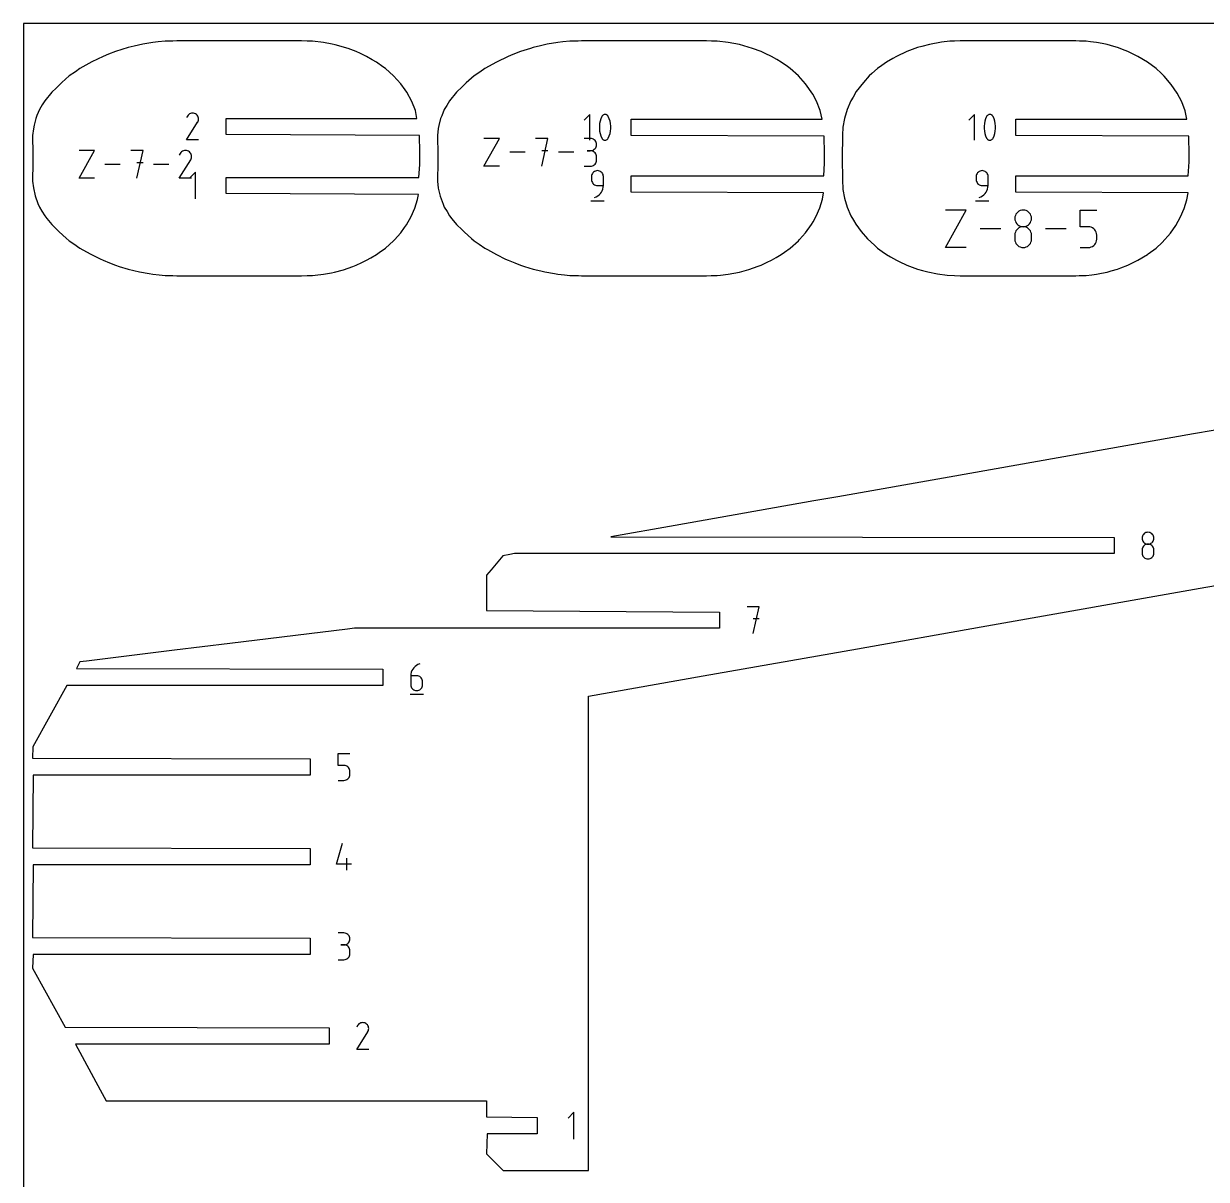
# Model space of a CAD drawing. Extents: x 0 to 450, y 0 to 500.
# Drawn here: x 0 to 212.2, y 292.6 to 500 of the extents above; entities that cross this region are included whole.
import ezdxf

# ---------------------------------------------------------------- set-up
doc = ezdxf.new("R2010")
doc.units = 0

msp = doc.modelspace()

# ---------------------------------------------------------------- linework, layer by layer
at = {"layer": 'annotation', "color": 1}
for p, q in [((30.127627, 483.923124), (29.952103, 483.876034)), ((30.309129, 483.939977), (30.127627, 483.923124)), ((30.492557, 483.925538), (30.309129, 483.939977)), ((30.673856, 483.878756), (30.492557, 483.925538)), ((29.24787, 479.140055), (31.217718, 482.311258)), ((29.390852, 483.406354), (29.25088, 483.137847)), ((29.501932, 483.563866), (29.390852, 483.406354)), ((29.635202, 483.695352), (29.501932, 483.563866)), ((29.78661, 483.799759), (29.635202, 483.695352)), ((29.952103, 483.876034), (29.78661, 483.799759)), ((30.848974, 483.798577), (30.673856, 483.878756)), ((31.005598, 483.687359), (30.848974, 483.798577)), ((30.848974, 483.798577), (30.848974, 483.798577)), ((31.136552, 483.553898), (31.005598, 483.687359)), ((31.240673, 483.402284), (31.136552, 483.553898)), ((31.217718, 482.311258), (31.220073, 482.314172)), ((31.217718, 482.311258), (31.217718, 482.311258)), ((31.220073, 482.314172), (31.222331, 482.31711)), ((31.222331, 482.31711), (31.224508, 482.320099)), ((31.224508, 482.320099), (31.226617, 482.323161)), ((31.226617, 482.323161), (31.228675, 482.326323)), ((31.228675, 482.326323), (31.230695, 482.329608)), ((31.230695, 482.329608), (31.232693, 482.333043)), ((31.232693, 482.333043), (31.234684, 482.33665)), ((31.234684, 482.33665), (31.236682, 482.340456)), ((31.236682, 482.340456), (31.318017, 482.515088)), ((31.236682, 482.340456), (31.236682, 482.340456)), ((31.316796, 483.236608), (31.240673, 483.402284)), ((31.363756, 483.06096), (31.316796, 483.236608)), ((31.318017, 482.515088), (31.365531, 482.69611)), ((31.380389, 482.879431), (31.363756, 483.06096)), ((31.365531, 482.69611), (31.380389, 482.879431)), ((101.589566, 483.702968), (100.562988, 482.6761)), ((101.589566, 479.085248), (101.589566, 483.702968)), ((103.365667, 482.055734), (103.321415, 481.613503)), ((103.454173, 482.492724), (103.365667, 482.055734)), ((103.586932, 482.921057), (103.454173, 482.492724)), ((103.763943, 483.337319), (103.586932, 482.921057)), ((103.823552, 483.436446), (103.763943, 483.337319)), ((103.763943, 483.337319), (103.763943, 483.337319)), ((103.897841, 483.520919), (103.823552, 483.436446)), ((103.984349, 483.589922), (103.897841, 483.520919)), ((104.080618, 483.642637), (103.984349, 483.589922)), ((104.184187, 483.678246), (104.080618, 483.642637)), ((104.292596, 483.695932), (104.184187, 483.678246)), ((104.403387, 483.694877), (104.292596, 483.695932)), ((104.514099, 483.674264), (104.403387, 483.694877)), ((104.622273, 483.633274), (104.514099, 483.674264)), ((104.663683, 483.611513), (104.622273, 483.633274)), ((104.622273, 483.633274), (104.622273, 483.633274)), ((104.703421, 483.586518), (104.663683, 483.611513)), ((104.741292, 483.558486), (104.703421, 483.586518)), ((104.777104, 483.527616), (104.741292, 483.558486)), ((104.810664, 483.494105), (104.777104, 483.527616)), ((104.841778, 483.458151), (104.810664, 483.494105)), ((104.870254, 483.419951), (104.841778, 483.458151)), ((104.895898, 483.379705), (104.870254, 483.419951)), ((104.918518, 483.337608), (104.895898, 483.379705)), ((105.096387, 482.920489), (104.918518, 483.337608)), ((104.918518, 483.337608), (104.918518, 483.337608)), ((105.229789, 482.491512), (105.096387, 482.920489)), ((105.318724, 482.054093), (105.229789, 482.491512)), ((105.363192, 481.611648), (105.318724, 482.054093)), ((170.633001, 483.702968), (169.606423, 482.6761)), ((170.633001, 479.085248), (170.633001, 483.702968)), ((172.409102, 482.055734), (172.36485, 481.613503)), ((172.497608, 482.492724), (172.409102, 482.055734)), ((172.630367, 482.921057), (172.497608, 482.492724)), ((172.807378, 483.337319), (172.630367, 482.921057)), ((172.866987, 483.436446), (172.807378, 483.337319)), ((172.807378, 483.337319), (172.807378, 483.337319)), ((172.941276, 483.520919), (172.866987, 483.436446)), ((173.027784, 483.589922), (172.941276, 483.520919)), ((173.124053, 483.642637), (173.027784, 483.589922)), ((173.227622, 483.678246), (173.124053, 483.642637)), ((173.336031, 483.695932), (173.227622, 483.678246)), ((173.446822, 483.694877), (173.336031, 483.695932)), ((173.557534, 483.674264), (173.446822, 483.694877)), ((173.665708, 483.633274), (173.557534, 483.674264)), ((173.707118, 483.611513), (173.665708, 483.633274)), ((173.665708, 483.633274), (173.665708, 483.633274)), ((173.746856, 483.586518), (173.707118, 483.611513)), ((173.784727, 483.558486), (173.746856, 483.586518)), ((173.820539, 483.527616), (173.784727, 483.558486)), ((173.854099, 483.494105), (173.820539, 483.527616)), ((173.885213, 483.458151), (173.854099, 483.494105)), ((173.913689, 483.419951), (173.885213, 483.458151)), ((173.939333, 483.379705), (173.913689, 483.419951)), ((173.961953, 483.337608), (173.939333, 483.379705)), ((174.139822, 482.920489), (173.961953, 483.337608)), ((173.961953, 483.337608), (173.961953, 483.337608)), ((174.273224, 482.491512), (174.139822, 482.920489)), ((174.362159, 482.054093), (174.273224, 482.491512)), ((174.406626, 481.611648), (174.362159, 482.054093)), ((103.321415, 481.613503), (103.321415, 481.169447)), ((103.321415, 481.169447), (103.365667, 480.72698)), ((103.365667, 480.72698), (103.454173, 480.289518)), ((103.454173, 480.289518), (103.586932, 479.860477)), ((103.586932, 479.860477), (103.763943, 479.443271)), ((104.918518, 479.443561), (105.096387, 479.859908)), ((105.096387, 479.859908), (105.229789, 480.288306)), ((105.229789, 480.288306), (105.318724, 480.725339)), ((105.318724, 480.725339), (105.363192, 481.167591)), ((105.363192, 481.167591), (105.363192, 481.611648)), ((172.36485, 481.613503), (172.36485, 481.169446)), ((172.36485, 481.169446), (172.409102, 480.72698)), ((172.409102, 480.72698), (172.497608, 480.289518)), ((172.497608, 480.289518), (172.630367, 479.860477)), ((172.630367, 479.860477), (172.807378, 479.443271)), ((173.961953, 479.443561), (174.139822, 479.859908)), ((174.139822, 479.859908), (174.273224, 480.288306)), ((174.273224, 480.288306), (174.362159, 480.725339)), ((174.362159, 480.725339), (174.406626, 481.167591)), ((174.406626, 481.167591), (174.406626, 481.611648)), ((31.379665, 479.140055), (29.24787, 479.140055)), ((82.60354, 474.415026), (85.381645, 479.418376)), ((85.381645, 479.418376), (82.60354, 479.418376)), ((94.094678, 479.418376), (91.869746, 479.418376)), ((92.982369, 474.415026), (94.094678, 479.418376)), ((101.694146, 479.412571), (100.583093, 479.412571)), ((101.893972, 479.394635), (101.694146, 479.412571)), ((102.082001, 479.342946), (101.893972, 479.394635)), ((102.255106, 479.260684), (102.082001, 479.342946)), ((102.41016, 479.151027), (102.255106, 479.260684)), ((102.544035, 479.017154), (102.41016, 479.151027)), ((102.41016, 477.452283), (102.544035, 477.586419)), ((102.653603, 478.862245), (102.544035, 479.017154)), ((102.544035, 477.586419), (102.653603, 477.74172)), ((102.735739, 478.689478), (102.653603, 478.862245)), ((102.653603, 477.74172), (102.735739, 477.915034)), ((102.787313, 478.502032), (102.735739, 478.689478)), ((102.735739, 477.915034), (102.787313, 478.103207)), ((102.8052, 478.303086), (102.787313, 478.502032)), ((102.787313, 478.103207), (102.8052, 478.303086)), ((102.8052, 478.303086), (102.8052, 478.303086)), ((103.763943, 479.443271), (103.763943, 479.443271)), ((103.763943, 479.443271), (103.786481, 479.401259)), ((103.786481, 479.401259), (103.811936, 479.361213)), ((103.811936, 479.361213), (103.840201, 479.323255)), ((103.840201, 479.323255), (103.871168, 479.287506)), ((103.871168, 479.287506), (103.904731, 479.254088)), ((103.904731, 479.254088), (103.940783, 479.223123)), ((103.940783, 479.223123), (103.979216, 479.194731)), ((103.979216, 479.194731), (104.019922, 479.169036)), ((104.019922, 479.169036), (104.062795, 479.146157)), ((104.062795, 479.146157), (104.062795, 479.146157)), ((104.062795, 479.146157), (104.170116, 479.106038)), ((104.170116, 479.106038), (104.280184, 479.086106)), ((104.280184, 479.086106), (104.390508, 479.085548)), ((104.390508, 479.085548), (104.498602, 479.103553)), ((104.498602, 479.103553), (104.601977, 479.139307)), ((104.601977, 479.139307), (104.698144, 479.191998)), ((104.698144, 479.191998), (104.784615, 479.260812)), ((104.784615, 479.260812), (104.858903, 479.344937)), ((104.858903, 479.344937), (104.918518, 479.443561)), ((104.918518, 479.443561), (104.918518, 479.443561)), ((172.807378, 479.443271), (172.807378, 479.443271)), ((172.807378, 479.443271), (172.829916, 479.401259)), ((172.829916, 479.401259), (172.85537, 479.361213)), ((172.85537, 479.361213), (172.883635, 479.323255)), ((172.883635, 479.323255), (172.914603, 479.287506)), ((172.914603, 479.287506), (172.948166, 479.254088)), ((172.948166, 479.254088), (172.984218, 479.223123)), ((172.984218, 479.223123), (173.02265, 479.194731)), ((173.02265, 479.194731), (173.063357, 479.169036)), ((173.063357, 479.169036), (173.10623, 479.146157)), ((173.10623, 479.146157), (173.10623, 479.146157)), ((173.10623, 479.146157), (173.213551, 479.106038)), ((173.213551, 479.106038), (173.323618, 479.086106)), ((173.323618, 479.086106), (173.433943, 479.085548)), ((173.433943, 479.085548), (173.542037, 479.103553)), ((173.542037, 479.103553), (173.645412, 479.139307)), ((173.645412, 479.139307), (173.741579, 479.191998)), ((173.741579, 479.191998), (173.82805, 479.260812)), ((173.82805, 479.260812), (173.902338, 479.344937)), ((173.902338, 479.344937), (173.961953, 479.443561)), ((173.961953, 479.443561), (173.961953, 479.443561)), ((9.941139, 472.243257), (12.719381, 477.246853)), ((12.719381, 477.246853), (9.941139, 477.246853)), ((21.432841, 477.246853), (19.207801, 477.246853)), ((20.320478, 472.243257), (21.432841, 477.246853)), ((27.921953, 472.243216), (29.975354, 475.548928)), ((28.071, 476.690473), (27.925091, 476.410578)), ((28.186791, 476.854667), (28.071, 476.690473)), ((28.325714, 476.99173), (28.186791, 476.854667)), ((28.483545, 477.100566), (28.325714, 476.99173)), ((28.656057, 477.180076), (28.483545, 477.100566)), ((28.839026, 477.229163), (28.656057, 477.180076)), ((29.028227, 477.246731), (28.839026, 477.229163)), ((29.219434, 477.23168), (29.028227, 477.246731)), ((29.408423, 477.182913), (29.219434, 477.23168)), ((29.590969, 477.099334), (29.408423, 477.182913)), ((29.754236, 476.983398), (29.590969, 477.099334)), ((29.590969, 477.099334), (29.590969, 477.099334)), ((29.890745, 476.844276), (29.754236, 476.983398)), ((29.999283, 476.686232), (29.890745, 476.844276)), ((29.975354, 475.548928), (29.977809, 475.551966)), ((29.975354, 475.548928), (29.975354, 475.548928)), ((29.977809, 475.551966), (29.980163, 475.555029)), ((29.980163, 475.555029), (29.982431, 475.558144)), ((29.982431, 475.558144), (29.98463, 475.561337)), ((29.98463, 475.561337), (29.986775, 475.564632)), ((29.986775, 475.564632), (29.988881, 475.568057)), ((29.988881, 475.568057), (29.990964, 475.571637)), ((29.990964, 475.571637), (29.993039, 475.575398)), ((29.993039, 475.575398), (29.995122, 475.579365)), ((29.995122, 475.579365), (30.079907, 475.761405)), ((29.995122, 475.579365), (29.995122, 475.579365)), ((30.078634, 476.513528), (29.999283, 476.686232)), ((30.127586, 476.33043), (30.078634, 476.513528)), ((30.079907, 475.761405), (30.129436, 475.950104)), ((30.144925, 476.141201), (30.127586, 476.33043)), ((30.129436, 475.950104), (30.144925, 476.141201)), ((89.994118, 476.916701), (87.258372, 476.916701)), ((94.094678, 477.190307), (92.982369, 477.190307)), ((98.707307, 476.916701), (95.971561, 476.916701)), ((101.694146, 477.190464), (101.137835, 477.190464)), ((101.137835, 477.190464), (101.694146, 477.190464)), ((101.694146, 477.190464), (101.893972, 477.208404)), ((101.893972, 477.172528), (101.694146, 477.190464)), ((101.694146, 477.190464), (101.694146, 477.190464)), ((101.893972, 477.208404), (102.082001, 477.260123)), ((102.082001, 477.120839), (101.893972, 477.172528)), ((102.082001, 477.260123), (102.255106, 477.342467)), ((102.255106, 477.038577), (102.082001, 477.120839)), ((102.255106, 477.342467), (102.41016, 477.452283)), ((102.41016, 476.92892), (102.255106, 477.038577)), ((102.544035, 476.795047), (102.41016, 476.92892)), ((102.653603, 476.640137), (102.544035, 476.795047)), ((102.735739, 476.46737), (102.653603, 476.640137)), ((102.787313, 476.279924), (102.735739, 476.46737)), ((102.8052, 476.080979), (102.787313, 476.279924)), ((102.787313, 475.32564), (102.8052, 475.524668)), ((102.8052, 475.524668), (102.8052, 476.080979)), ((102.8052, 476.080979), (102.8052, 476.080979)), ((17.33208, 474.745055), (14.5962, 474.745055)), ((21.432841, 475.018674), (20.320478, 475.018674)), ((26.045698, 474.745055), (23.309817, 474.745055)), ((30.847978, 473.35857), (29.780877, 472.291168)), ((30.847978, 468.55857), (30.847978, 473.35857)), ((85.381645, 474.415026), (82.60354, 474.415026)), ((100.583093, 474.415183), (101.694146, 474.415183)), ((101.694146, 474.415183), (101.893972, 474.433109)), ((101.694146, 474.415183), (101.694146, 474.415183)), ((101.893972, 474.433109), (102.082001, 474.484771)), ((102.082001, 474.484771), (102.255106, 474.567)), ((102.291247, 473.372493), (102.16269, 473.243809)), ((102.255106, 474.567), (102.41016, 474.676624)), ((102.440049, 473.477846), (102.291247, 473.372493)), ((102.41016, 474.676624), (102.544035, 474.810471)), ((102.606056, 473.556843), (102.440049, 473.477846)), ((102.544035, 474.810471), (102.653603, 474.96537)), ((102.786233, 473.60646), (102.606056, 473.556843)), ((102.653603, 474.96537), (102.735739, 475.13815)), ((102.735739, 475.13815), (102.787313, 475.32564)), ((102.977541, 473.623671), (102.786233, 473.60646)), ((103.169245, 473.60646), (102.977541, 473.623671)), ((102.977541, 473.623671), (102.977541, 473.623671)), ((103.349632, 473.556843), (103.169245, 473.60646)), ((103.515701, 473.477846), (103.349632, 473.556843)), ((103.664453, 473.372493), (103.515701, 473.477846)), ((103.792887, 473.243809), (103.664453, 473.372493)), ((171.326343, 473.372493), (171.197785, 473.243809)), ((171.475145, 473.477846), (171.326343, 473.372493)), ((171.641152, 473.556843), (171.475145, 473.477846)), ((171.821329, 473.60646), (171.641152, 473.556843)), ((172.012636, 473.623671), (171.821329, 473.60646)), ((172.204341, 473.60646), (172.012636, 473.623671)), ((172.012636, 473.623671), (172.012636, 473.623671)), ((172.384728, 473.556843), (172.204341, 473.60646)), ((172.550797, 473.477846), (172.384728, 473.556843)), ((172.699549, 473.372493), (172.550797, 473.477846)), ((172.827983, 473.243809), (172.699549, 473.372493)), ((12.719381, 472.243257), (9.941139, 472.243257)), ((30.144169, 472.243216), (27.921953, 472.243216)), ((101.928852, 472.748025), (101.911643, 472.556269)), ((101.911643, 472.556269), (101.911643, 472.022568)), ((101.911643, 472.022568), (101.911643, 472.022568)), ((101.911643, 472.022568), (101.928852, 471.830822)), ((101.978455, 472.92855), (101.928852, 472.748025)), ((101.928852, 471.830822), (101.978455, 471.650325)), ((102.057413, 473.09482), (101.978455, 472.92855)), ((101.978455, 471.650325), (102.057413, 471.484095)), ((102.16269, 473.243809), (102.057413, 473.09482)), ((102.057413, 471.484095), (102.16269, 471.335153)), ((102.16269, 471.335153), (102.291247, 471.206519)), ((102.291247, 471.206519), (102.440049, 471.101214)), ((103.898003, 473.09482), (103.792887, 473.243809)), ((103.9768, 472.92855), (103.898003, 473.09482)), ((104.026278, 472.748025), (103.9768, 472.92855)), ((104.043438, 472.556269), (104.026278, 472.748025)), ((104.043438, 470.955466), (104.043438, 472.556269)), ((104.043438, 472.556269), (104.043438, 472.556269)), ((170.963948, 472.748025), (170.946739, 472.556269)), ((170.946739, 472.556269), (170.946739, 472.022568)), ((170.946739, 472.022568), (170.946739, 472.022568)), ((170.946739, 472.022568), (170.963948, 471.830822)), ((171.01355, 472.92855), (170.963948, 472.748025)), ((170.963948, 471.830822), (171.01355, 471.650324)), ((171.092509, 473.09482), (171.01355, 472.92855)), ((171.01355, 471.650324), (171.092509, 471.484095)), ((171.197785, 473.243809), (171.092509, 473.09482)), ((171.092509, 471.484095), (171.197785, 471.335153)), ((171.197785, 471.335153), (171.326343, 471.206519)), ((171.326343, 471.206519), (171.475145, 471.101214)), ((172.933099, 473.09482), (172.827983, 473.243809)), ((173.011896, 472.92855), (172.933099, 473.09482)), ((173.061374, 472.748025), (173.011896, 472.92855)), ((173.078534, 472.556269), (173.061374, 472.748025)), ((173.078534, 470.955466), (173.078534, 472.556269)), ((173.078534, 472.556269), (173.078534, 472.556269)), ((102.440049, 471.101214), (102.606056, 471.022256)), ((102.606056, 471.022256), (102.786233, 470.972667)), ((102.748956, 468.937261), (103.028738, 469.090797)), ((102.786233, 470.972667), (102.977541, 470.955466)), ((102.977541, 470.955466), (104.043438, 470.955466)), ((103.028738, 469.090797), (103.280597, 469.280368)), ((103.280597, 469.280368), (103.50164, 469.502063)), ((103.50164, 469.502063), (103.688977, 469.751969)), ((103.688977, 469.751969), (103.839717, 470.026174)), ((103.839717, 470.026174), (103.950968, 470.320767)), ((103.950968, 470.320767), (104.019839, 470.631835)), ((104.019839, 470.631835), (104.043438, 470.955466)), ((171.475145, 471.101214), (171.641152, 471.022256)), ((171.641152, 471.022256), (171.821329, 470.972667)), ((171.784051, 468.93726), (172.063834, 469.090797)), ((171.821329, 470.972667), (172.012636, 470.955466)), ((172.012636, 470.955466), (173.078534, 470.955466)), ((172.063834, 469.090797), (172.315693, 469.280368)), ((172.315693, 469.280368), (172.536736, 469.502063)), ((172.536736, 469.502063), (172.724073, 469.751969)), ((172.724073, 469.751969), (172.874813, 470.026174)), ((172.874813, 470.026174), (172.986064, 470.320767)), ((172.986064, 470.320767), (173.054934, 470.631835)), ((173.054934, 470.631835), (173.078534, 470.955466)), ((101.778444, 468.223671), (104.178444, 468.223671)), ((102.44414, 468.823671), (102.748956, 468.937261)), ((102.44414, 468.823671), (102.44414, 468.823671)), ((170.813539, 468.223671), (173.213539, 468.223671)), ((171.479236, 468.823671), (171.784051, 468.93726)), ((171.479236, 468.823671), (171.479236, 468.823671)), ((165.43036, 459.826349), (169.162954, 466.548729)), ((169.162954, 466.548729), (165.43036, 466.548729)), ((177.904509, 465.31713), (177.880422, 465.049832)), ((177.880422, 465.049832), (177.880422, 465.049832)), ((177.880422, 465.049832), (177.904523, 464.781278)), ((177.973943, 465.568978), (177.904509, 465.31713)), ((178.084478, 465.801103), (177.973943, 465.568978)), ((178.231873, 466.009236), (178.084478, 465.801103)), ((178.411882, 466.189104), (178.231873, 466.009236)), ((178.620264, 466.336437), (178.411882, 466.189104)), ((178.852775, 466.446963), (178.620264, 466.336437)), ((179.10517, 466.51641), (178.852775, 466.446963)), ((179.373207, 466.540509), (179.10517, 466.51641)), ((179.641244, 466.51641), (179.373207, 466.540509)), ((179.373207, 466.540509), (179.373207, 466.540509)), ((179.893639, 466.446963), (179.641244, 466.51641)), ((180.126149, 466.336437), (179.893639, 466.446963)), ((180.334531, 466.189104), (180.126149, 466.336437)), ((180.514541, 466.009236), (180.334531, 466.189104)), ((180.661935, 465.801103), (180.514541, 466.009236)), ((180.772471, 465.568978), (180.661935, 465.801103)), ((180.841904, 465.31713), (180.772471, 465.568978)), ((180.84189, 464.781278), (180.865992, 465.049832)), ((180.865992, 465.049832), (180.841904, 465.31713)), ((180.865992, 465.049832), (180.865992, 465.049832)), ((189.583459, 463.55515), (189.583459, 466.548729)), ((189.583459, 466.548729), (192.569029, 466.548729)), ((175.360162, 463.187539), (171.684479, 463.187539)), ((177.904523, 464.781278), (177.973991, 464.528453)), ((178.084478, 462.814409), (177.973943, 462.581623)), ((177.973991, 464.528453), (178.084572, 464.295593)), ((178.231873, 463.023016), (178.084478, 462.814409)), ((178.084572, 464.295593), (178.232011, 464.086934)), ((178.411882, 463.203201), (178.231873, 463.023016)), ((178.232011, 464.086934), (178.412056, 463.906714)), ((178.620264, 463.350727), (178.411882, 463.203201)), ((178.412056, 463.906714), (178.620452, 463.759167)), ((178.852775, 463.461351), (178.620264, 463.350727)), ((178.620452, 463.759167), (178.852945, 463.648531)), ((179.10517, 463.530835), (178.852775, 463.461351)), ((178.852945, 463.648531), (179.105281, 463.579043)), ((179.373207, 463.554939), (179.10517, 463.530835)), ((179.105281, 463.579043), (179.373207, 463.554939)), ((179.373207, 463.554939), (179.641133, 463.579043)), ((179.641244, 463.530849), (179.373207, 463.554939)), ((179.373207, 463.554939), (179.373207, 463.554939)), ((179.373207, 463.554939), (179.373207, 463.554939)), ((179.641133, 463.579043), (179.893469, 463.648531)), ((179.893639, 463.4614), (179.641244, 463.530849)), ((179.893469, 463.648531), (180.125962, 463.759167)), ((180.126149, 463.35082), (179.893639, 463.4614)), ((180.125962, 463.759167), (180.334357, 463.906714)), ((180.334531, 463.20334), (180.126149, 463.35082)), ((180.334357, 463.906714), (180.514402, 464.086934)), ((180.514541, 463.023189), (180.334531, 463.20334)), ((180.514402, 464.086934), (180.661842, 464.295593)), ((180.661935, 462.814597), (180.514541, 463.023189)), ((180.661842, 464.295593), (180.772422, 464.528453)), ((180.772471, 462.581793), (180.661935, 462.814597)), ((180.772422, 464.528453), (180.84189, 464.781278)), ((187.063199, 463.187539), (183.387516, 463.187539)), ((191.076244, 463.55515), (189.583459, 463.55515)), ((191.344281, 463.53119), (191.076244, 463.55515)), ((191.596676, 463.462089), (191.344281, 463.53119)), ((191.829186, 463.352015), (191.596676, 463.462089)), ((192.037568, 463.205133), (191.829186, 463.352015)), ((192.217578, 463.025612), (192.037568, 463.205133)), ((192.364973, 462.817618), (192.217578, 463.025612)), ((192.475508, 462.585319), (192.364973, 462.817618)), ((177.904509, 462.328896), (177.880422, 462.060468)), ((177.880422, 462.060468), (177.880422, 461.316816)), ((177.880422, 461.316816), (177.880422, 461.316816)), ((177.880422, 461.316816), (177.904523, 461.048407)), ((177.973943, 462.581623), (177.904509, 462.328896)), ((177.904523, 461.048407), (177.973991, 460.795969)), ((177.973991, 460.795969), (178.084572, 460.56367)), ((180.661842, 460.56367), (180.772422, 460.795969)), ((180.772422, 460.795969), (180.84189, 461.048407)), ((180.841904, 462.329007), (180.772471, 462.581793)), ((180.84189, 461.048407), (180.865992, 461.316816)), ((180.865992, 462.060468), (180.841904, 462.329007)), ((180.865992, 461.316816), (180.865992, 462.060468)), ((180.865992, 462.060468), (180.865992, 462.060468)), ((192.364879, 460.566691), (192.47546, 460.799496)), ((192.47546, 460.799496), (192.544927, 461.052282)), ((192.544941, 462.332881), (192.475508, 462.585319)), ((192.544927, 461.052282), (192.569029, 461.32082)), ((192.569029, 462.064473), (192.544941, 462.332881)), ((192.569029, 461.32082), (192.569029, 462.064473)), ((192.569029, 462.064473), (192.569029, 462.064473)), ((169.162954, 459.826349), (165.43036, 459.826349)), ((178.084572, 460.56367), (178.232011, 460.355676)), ((178.232011, 460.355676), (178.412056, 460.176155)), ((178.412056, 460.176155), (178.620452, 460.029274)), ((178.620452, 460.029274), (178.852945, 459.919199)), ((178.852945, 459.919199), (179.105281, 459.850098)), ((179.105281, 459.850098), (179.373207, 459.826139)), ((179.373207, 459.826139), (179.641133, 459.850098)), ((179.373207, 459.826139), (179.373207, 459.826139)), ((179.641133, 459.850098), (179.893469, 459.919199)), ((179.893469, 459.919199), (180.125962, 460.029274)), ((180.125962, 460.029274), (180.334357, 460.176155)), ((180.334357, 460.176155), (180.514402, 460.355676)), ((180.514402, 460.355676), (180.661842, 460.56367)), ((189.583459, 459.826349), (191.076244, 459.826349)), ((191.076244, 459.826349), (191.34417, 459.850439)), ((191.076244, 459.826349), (191.076244, 459.826349)), ((191.34417, 459.850439), (191.596506, 459.919888)), ((191.596506, 459.919888), (191.828999, 460.030468)), ((191.828999, 460.030468), (192.037395, 460.177948)), ((192.037395, 460.177948), (192.217439, 460.358099)), ((192.217439, 460.358099), (192.364879, 460.566691)), ((200.715559, 407.856428), (200.698359, 407.665568)), ((200.698359, 407.665568), (200.698359, 407.665568)), ((200.698359, 407.665568), (200.715569, 407.473812)), ((200.765136, 408.036255), (200.715559, 407.856428)), ((200.844062, 408.202), (200.765136, 408.036255)), ((200.949307, 408.350614), (200.844062, 408.202)), ((201.07784, 408.479046), (200.949307, 408.350614)), ((201.226631, 408.584246), (201.07784, 408.479046)), ((201.392651, 408.663165), (201.226631, 408.584246)), ((201.57287, 408.712753), (201.392651, 408.663165)), ((201.764257, 408.72996), (201.57287, 408.712753)), ((201.955644, 408.712753), (201.764257, 408.72996)), ((201.764257, 408.72996), (201.764257, 408.72996)), ((202.135862, 408.663165), (201.955644, 408.712753)), ((202.301882, 408.584246), (202.135862, 408.663165)), ((202.450674, 408.479046), (202.301882, 408.584246)), ((202.579207, 408.350614), (202.450674, 408.479046)), ((202.684451, 408.202), (202.579207, 408.350614)), ((202.763377, 408.036255), (202.684451, 408.202)), ((202.812955, 407.856428), (202.763377, 408.036255)), ((202.812945, 407.473812), (202.830154, 407.665568)), ((202.830154, 407.665568), (202.812955, 407.856428)), ((202.830154, 407.665568), (202.830154, 407.665568)), ((200.715559, 405.72273), (200.698359, 405.531064)), ((200.698359, 405.531064), (200.698359, 405.000072)), ((200.765136, 405.903186), (200.715559, 405.72273)), ((200.715569, 407.473812), (200.765171, 407.293287)), ((200.844062, 406.069403), (200.765136, 405.903186)), ((200.765171, 407.293287), (200.844129, 407.127017)), ((200.949307, 406.218355), (200.844062, 406.069403)), ((200.844129, 407.127017), (200.949406, 406.978028)), ((201.07784, 406.347013), (200.949307, 406.218355)), ((200.949406, 406.978028), (201.077964, 406.849344)), ((201.226631, 406.452351), (201.07784, 406.347013)), ((201.077964, 406.849344), (201.226765, 406.743991)), ((201.392651, 406.531341), (201.226631, 406.452351)), ((201.226765, 406.743991), (201.392773, 406.664993)), ((201.57287, 406.580954), (201.392651, 406.531341)), ((201.392773, 406.664993), (201.572949, 406.615376)), ((201.764257, 406.598165), (201.57287, 406.580954)), ((201.572949, 406.615376), (201.764257, 406.598165)), ((201.764257, 406.598165), (201.955565, 406.615376)), ((201.955644, 406.580964), (201.764257, 406.598165)), ((201.764257, 406.598165), (201.764257, 406.598165)), ((201.764257, 406.598165), (201.764257, 406.598165)), ((201.955565, 406.615376), (202.135741, 406.664993)), ((202.135862, 406.531375), (201.955644, 406.580964)), ((202.135741, 406.664993), (202.301749, 406.743991)), ((202.301882, 406.452418), (202.135862, 406.531375)), ((202.301749, 406.743991), (202.45055, 406.849344)), ((202.450674, 406.347112), (202.301882, 406.452418)), ((202.45055, 406.849344), (202.579108, 406.978028)), ((202.579207, 406.218478), (202.450674, 406.347112)), ((202.579108, 406.978028), (202.684384, 407.127017)), ((202.684451, 406.069537), (202.579207, 406.218478)), ((202.684384, 407.127017), (202.763343, 407.293287)), ((202.763377, 405.903307), (202.684451, 406.069537)), ((202.763343, 407.293287), (202.812945, 407.473812)), ((202.812955, 405.722809), (202.763377, 405.903307)), ((202.830154, 405.531064), (202.812955, 405.722809)), ((202.830154, 405.000072), (202.830154, 405.531064)), ((202.830154, 405.531064), (202.830154, 405.531064)), ((200.698359, 405.000072), (200.698359, 405.000072)), ((200.698359, 405.000072), (200.715569, 404.808419)), ((200.715569, 404.808419), (200.765171, 404.62817)), ((200.765171, 404.62817), (200.844129, 404.462301)), ((200.844129, 404.462301), (200.949406, 404.313787)), ((200.949406, 404.313787), (201.077964, 404.185603)), ((201.077964, 404.185603), (201.226765, 404.080724)), ((201.226765, 404.080724), (201.392773, 404.002127)), ((201.392773, 404.002127), (201.572949, 403.952787)), ((201.572949, 403.952787), (201.764257, 403.935679)), ((201.764257, 403.935679), (201.955565, 403.952787)), ((201.764257, 403.935679), (201.764257, 403.935679)), ((201.955565, 403.952787), (202.135741, 404.002127)), ((202.135741, 404.002127), (202.301749, 404.080724)), ((202.301749, 404.080724), (202.45055, 404.185603)), ((202.45055, 404.185603), (202.579108, 404.313787)), ((202.579108, 404.313787), (202.684384, 404.462301)), ((202.684384, 404.462301), (202.763343, 404.62817)), ((202.763343, 404.62817), (202.812945, 404.808419)), ((202.812945, 404.808419), (202.830154, 405.000072)), ((131.969236, 395.353446), (129.834732, 395.353446)), ((130.902135, 390.553446), (131.969236, 395.353446)), ((131.969236, 393.215932), (130.902135, 393.215932)), ((69.825583, 384.169391), (69.674752, 383.894695)), ((70.013072, 384.419776), (69.825583, 384.169391)), ((70.234341, 384.641984), (70.013072, 384.419776)), ((70.486514, 384.83215), (70.234341, 384.641984)), ((70.766715, 384.98641), (70.486514, 384.83215)), ((71.072068, 385.100899), (70.766715, 384.98641)), ((71.072068, 385.100899), (71.072068, 385.100899)), ((69.494566, 383.287827), (69.470964, 382.963385)), ((69.470964, 382.963385), (69.470964, 381.368001)), ((70.536862, 382.963385), (69.470964, 382.963385)), ((69.563454, 383.599552), (69.494566, 383.287827)), ((69.674752, 383.894695), (69.563454, 383.599552)), ((70.728566, 382.946277), (70.536862, 382.963385)), ((70.908953, 382.896937), (70.728566, 382.946277)), ((71.075023, 382.81834), (70.908953, 382.896937)), ((71.223774, 382.713462), (71.075023, 382.81834)), ((71.352208, 382.585278), (71.223774, 382.713462)), ((71.457324, 382.436763), (71.352208, 382.585278)), ((71.536121, 382.270894), (71.457324, 382.436763)), ((71.5856, 382.090645), (71.536121, 382.270894)), ((71.602759, 381.898993), (71.5856, 382.090645)), ((69.470964, 381.368001), (69.470964, 381.368001)), ((69.470964, 381.368001), (69.488173, 381.176255)), ((69.488173, 381.176255), (69.537776, 380.995757)), ((69.537776, 380.995757), (69.616734, 380.829528)), ((69.616734, 380.829528), (69.722011, 380.680586)), ((69.722011, 380.680586), (69.850569, 380.551952)), ((69.850569, 380.551952), (69.99937, 380.446647)), ((69.99937, 380.446647), (70.165378, 380.367689)), ((70.165378, 380.367689), (70.345554, 380.3181)), ((70.345554, 380.3181), (70.536862, 380.300899)), ((70.536862, 380.300899), (70.728566, 380.3181)), ((70.536862, 380.300899), (70.536862, 380.300899)), ((70.728566, 380.3181), (70.908953, 380.367689)), ((70.908953, 380.367689), (71.075023, 380.446647)), ((71.075023, 380.446647), (71.223774, 380.551952)), ((71.223774, 380.551952), (71.352208, 380.680586)), ((71.352208, 380.680586), (71.457324, 380.829528)), ((71.457324, 380.829528), (71.536121, 380.995757)), ((71.536121, 380.995757), (71.5856, 381.176255)), ((71.5856, 381.176255), (71.602759, 381.368001)), ((71.602759, 381.368001), (71.602759, 381.898993)), ((71.602759, 381.898993), (71.602759, 381.898993)), ((69.337464, 379.700899), (71.737464, 379.700899)), ((56.417165, 366.870442), (56.417165, 369.007956)), ((56.417165, 369.007956), (58.548959, 369.007956)), ((57.483062, 366.870442), (56.417165, 366.870442)), ((57.674449, 366.853334), (57.483062, 366.870442)), ((57.854668, 366.803994), (57.674449, 366.853334)), ((58.020688, 366.725397), (57.854668, 366.803994)), ((58.169479, 366.620518), (58.020688, 366.725397)), ((58.298012, 366.492334), (58.169479, 366.620518)), ((58.403257, 366.34382), (58.298012, 366.492334)), ((58.482183, 366.177951), (58.403257, 366.34382)), ((58.482148, 364.902814), (58.53175, 365.083312)), ((58.53176, 365.997702), (58.482183, 366.177951)), ((58.53175, 365.083312), (58.548959, 365.275057)), ((58.548959, 365.806049), (58.53176, 365.997702)), ((58.548959, 365.275057), (58.548959, 365.806049)), ((58.548959, 365.806049), (58.548959, 365.806049)), ((56.417165, 364.207956), (57.483062, 364.207956)), ((57.483062, 364.207956), (57.67437, 364.225157)), ((57.483062, 364.207956), (57.483062, 364.207956)), ((57.67437, 364.225157), (57.854546, 364.274746)), ((57.854546, 364.274746), (58.020554, 364.353703)), ((58.020554, 364.353703), (58.169355, 364.459009)), ((58.169355, 364.459009), (58.297913, 364.587643)), ((58.297913, 364.587643), (58.40319, 364.736584)), ((58.40319, 364.736584), (58.482148, 364.902814)), ((56.150465, 349.182114), (57.214857, 352.915012)), ((58.016763, 348.115012), (58.016763, 350.246807)), ((58.81566, 349.182114), (56.150465, 349.182114)), ((57.483062, 336.8165), (56.417165, 336.8165)), ((57.674766, 336.799293), (57.483062, 336.8165)), ((57.855153, 336.749705), (57.674766, 336.799293)), ((58.021223, 336.670786), (57.855153, 336.749705)), ((58.169975, 336.565586), (58.021223, 336.670786)), ((58.298409, 336.437154), (58.169975, 336.565586)), ((58.403524, 336.288541), (58.298409, 336.437154)), ((58.482321, 336.122795), (58.403524, 336.288541)), ((58.403524, 335.213557), (58.482321, 335.379827)), ((58.5318, 335.942968), (58.482321, 336.122795)), ((58.482321, 335.379827), (58.5318, 335.560352)), ((58.54896, 335.752108), (58.5318, 335.942968)), ((58.5318, 335.560352), (58.54896, 335.752108)), ((58.54896, 335.752108), (58.54896, 335.752108)), ((57.483062, 334.684705), (56.949361, 334.684705)), ((56.949361, 334.684705), (57.483062, 334.684705)), ((57.483062, 334.684705), (57.674766, 334.701917)), ((57.674766, 334.667498), (57.483062, 334.684705)), ((57.483062, 334.684705), (57.483062, 334.684705)), ((57.674766, 334.701917), (57.855153, 334.751534)), ((57.855153, 334.617911), (57.674766, 334.667498)), ((57.855153, 334.751534), (58.021223, 334.830531)), ((58.021223, 334.538991), (57.855153, 334.617911)), ((58.021223, 334.830531), (58.169975, 334.935884)), ((58.169975, 334.433791), (58.021223, 334.538991)), ((58.169975, 334.935884), (58.298409, 335.064568)), ((58.298409, 334.305359), (58.169975, 334.433791)), ((58.298409, 335.064568), (58.403524, 335.213557)), ((58.403524, 334.156746), (58.298409, 334.305359)), ((58.482321, 333.991), (58.403524, 334.156746)), ((58.5318, 333.811173), (58.482321, 333.991)), ((58.54896, 333.620313), (58.5318, 333.811173)), ((58.54896, 333.086612), (58.54896, 333.620313)), ((58.54896, 333.620313), (58.54896, 333.620313)), ((56.417165, 332.02222), (57.483062, 332.02222)), ((57.483062, 332.02222), (57.674766, 332.039417)), ((57.483062, 332.02222), (57.483062, 332.02222)), ((57.674766, 332.039417), (57.855153, 332.08898)), ((57.855153, 332.08898), (58.021223, 332.167867)), ((58.021223, 332.167867), (58.169975, 332.273035)), ((58.169975, 332.273035), (58.298409, 332.401442)), ((58.298409, 332.401442), (58.403524, 332.550045)), ((58.403524, 332.550045), (58.482321, 332.715803)), ((58.482321, 332.715803), (58.5318, 332.895673)), ((58.5318, 332.895673), (58.54896, 333.086612)), ((60.328583, 320.588791), (60.177175, 320.484384)), ((60.494075, 320.665066), (60.328583, 320.588791)), ((60.6696, 320.712156), (60.494075, 320.665066)), ((60.851102, 320.729009), (60.6696, 320.712156)), ((61.034529, 320.71457), (60.851102, 320.729009)), ((61.215828, 320.667788), (61.034529, 320.71457)), ((61.390946, 320.587609), (61.215828, 320.667788)), ((61.54757, 320.476391), (61.390946, 320.587609)), ((61.390946, 320.587609), (61.390946, 320.587609)), ((59.789842, 315.929087), (61.759691, 319.10029)), ((59.932825, 320.195386), (59.792852, 319.926879)), ((60.043904, 320.352898), (59.932825, 320.195386)), ((60.177175, 320.484384), (60.043904, 320.352898)), ((61.678525, 320.34293), (61.54757, 320.476391)), ((61.782646, 320.191316), (61.678525, 320.34293)), ((61.759691, 319.10029), (61.762045, 319.103204)), ((61.759691, 319.10029), (61.759691, 319.10029)), ((61.762045, 319.103204), (61.764304, 319.106142)), ((61.764304, 319.106142), (61.76648, 319.109131)), ((61.76648, 319.109131), (61.76859, 319.112193)), ((61.76859, 319.112193), (61.770647, 319.115355)), ((61.770647, 319.115355), (61.772668, 319.11864)), ((61.772668, 319.11864), (61.774666, 319.122075)), ((61.774666, 319.122075), (61.776656, 319.125682)), ((61.776656, 319.125682), (61.778655, 319.129488)), ((61.778655, 319.129488), (61.859989, 319.30412)), ((61.778655, 319.129488), (61.778655, 319.129488)), ((61.858769, 320.02564), (61.782646, 320.191316)), ((61.905729, 319.849992), (61.858769, 320.02564)), ((61.859989, 319.30412), (61.907503, 319.485142)), ((61.922362, 319.668463), (61.905729, 319.849992)), ((61.907503, 319.485142), (61.922362, 319.668463)), ((61.921637, 315.929087), (59.789842, 315.929087)), ((98.75644, 304.636182), (97.689339, 303.56878)), ((98.75644, 299.836182), (98.75644, 304.636182))]:
    msp.add_line(p, q, dxfattribs=at)
at = {"layer": 'boundary', "color": 5}
for p, q in [((24.16867, 496.715616), (23.206923, 496.619843)), ((25.366685, 496.834885), (24.16867, 496.715616)), ((26.800584, 496.879936), (25.366685, 496.834885)), ((27.475936, 496.903649), (26.800584, 496.879936)), ((35.594342, 496.90365), (27.475936, 496.903649)), ((45.065475, 496.90365), (35.594342, 496.90365)), ((47.526114, 496.903649), (45.065475, 496.90365)), ((49.855973, 496.90365), (47.526114, 496.903649)), ((50.861639, 496.868992), (49.855973, 496.90365)), ((51.813832, 496.834885), (50.861639, 496.868992)), ((53.795069, 496.619843), (51.813832, 496.834885)), ((96.761841, 496.709108), (95.866729, 496.619849)), ((98.023311, 496.834891), (96.761841, 496.709108)), ((99.534537, 496.882435), (98.023311, 496.834891)), ((100.138019, 496.903649), (99.534537, 496.882435)), ((108.477861, 496.903649), (100.138019, 496.903649)), ((118.223683, 496.903649), (108.477861, 496.903649)), ((120.430451, 496.903649), (118.223683, 496.903649)), ((122.5177, 496.903649), (120.430451, 496.903649)), ((123.41804, 496.872605), (122.5177, 496.903649)), ((124.470334, 496.834892), (123.41804, 496.872605)), ((126.450337, 496.619849), (124.470334, 496.834892)), ((164.694231, 496.663877), (162.537917, 496.278079)), ((166.207421, 496.834892), (164.694231, 496.663877)), ((167.075344, 496.866181), (166.207421, 496.834892)), ((168.058571, 496.90365), (167.075344, 496.866181)), ((171.892683, 496.903649), (168.058571, 496.90365)), ((180.705255, 496.903649), (171.892683, 496.903649)), ((186.104964, 496.903649), (180.705255, 496.903649)), ((188.809499, 496.903649), (186.104964, 496.903649)), ((189.469696, 496.879782), (188.809499, 496.903649)), ((190.665016, 496.834892), (189.469696, 496.879782)), ((191.478974, 496.741502), (190.665016, 496.834892)), ((192.539313, 496.619849), (191.478974, 496.741502)), ((16.478704, 495.00448), (15.228692, 494.511249)), ((18.7701, 495.710057), (16.478704, 495.00448)), ((19.84729, 495.957998), (18.7701, 495.710057)), ((21.378018, 496.308222), (19.84729, 495.957998)), ((23.206923, 496.619843), (21.378018, 496.308222)), ((55.356466, 496.329764), (53.795069, 496.619843)), ((55.879581, 496.223423), (55.356466, 496.329764)), ((58.216551, 495.541318), (55.879581, 496.223423)), ((59.682816, 495.00448), (58.216551, 495.541318)), ((60.459716, 494.639824), (59.682816, 495.00448)), ((61.540472, 494.132579), (60.459716, 494.639824)), ((89.134612, 495.00448), (87.800197, 494.476729)), ((90.934898, 495.559929), (89.134612, 495.00448)), ((91.421462, 495.710045), (90.934898, 495.559929)), ((92.737347, 496.013492), (91.421462, 495.710045)), ((93.972247, 496.296516), (92.737347, 496.013492)), ((95.866729, 496.619849), (93.972247, 496.296516)), ((128.464709, 496.244112), (126.450337, 496.619849)), ((130.802988, 495.568053), (128.464709, 496.244112)), ((132.341465, 495.00448), (130.802988, 495.568053)), ((133.048592, 494.672406), (132.341465, 495.00448)), ((134.198145, 494.132586), (133.048592, 494.672406)), ((158.496895, 495.00448), (156.625598, 494.132585)), ((160.438081, 495.710044), (158.496895, 495.00448)), ((161.168584, 495.908495), (160.438081, 495.710044)), ((162.537917, 496.278079), (161.168584, 495.908495)), ((193.560401, 496.41932), (192.539313, 496.619849)), ((194.435705, 496.247427), (193.560401, 496.41932)), ((195.642238, 495.904573), (194.435705, 496.247427)), ((196.326823, 495.710045), (195.642238, 495.904573)), ((197.684155, 495.193981), (196.326823, 495.710045)), ((198.18259, 495.00448), (197.684155, 495.193981)), ((199.971499, 494.132585), (198.18259, 495.00448)), ((12.253414, 493.137569), (10.093151, 491.924472)), ((14.269316, 494.132579), (12.253414, 493.137569)), ((15.228692, 494.511249), (14.269316, 494.132579)), ((62.557432, 493.535398), (61.540472, 494.132579)), ((63.296103, 493.101659), (62.557432, 493.535398)), ((64.4654, 492.2535), (63.296103, 493.101659)), ((84.87448, 493.115511), (82.746647, 491.924472)), ((86.930061, 494.132585), (84.87448, 493.115511)), ((87.800197, 494.476729), (86.930061, 494.132585)), ((135.149852, 493.573437), (134.198145, 494.132586)), ((135.952875, 493.101664), (135.149852, 493.573437)), ((137.062371, 492.296456), (135.952875, 493.101664)), ((153.99829, 492.483364), (153.222085, 491.924472)), ((154.857013, 493.101665), (153.99829, 492.483364)), ((155.976587, 493.754279), (154.857013, 493.101665)), ((156.625598, 494.132585), (155.976587, 493.754279)), ((201.662175, 493.101665), (199.971499, 494.132585)), ((203.225056, 491.924472), (201.662175, 493.101665)), ((8.19641, 490.618725), (6.82398, 489.452129)), ((9.298939, 491.377842), (8.19641, 490.618725)), ((10.093151, 491.924472), (9.298939, 491.377842)), ((64.91903, 491.924472), (64.4654, 492.2535)), ((66.382143, 490.618725), (64.91903, 491.924472)), ((67.663466, 489.206215), (66.382143, 490.618725)), ((80.855762, 490.618725), (79.410444, 489.385881)), ((81.864448, 491.315272), (80.855762, 490.618725)), ((82.746647, 491.924472), (81.864448, 491.315272)), ((137.574954, 491.924472), (137.062371, 492.296456)), ((139.037301, 490.618725), (137.574954, 491.924472)), ((140.317932, 489.206227), (139.037301, 490.618725)), ((151.748128, 490.618725), (150.692518, 489.463603)), ((152.223494, 491.039842), (151.748128, 490.618725)), ((153.222085, 491.924472), (152.223494, 491.039842)), ((204.116269, 491.098567), (203.225056, 491.924472)), ((204.655317, 490.589742), (204.116269, 491.098567)), ((205.92539, 489.104518), (204.655317, 490.589742)), ((5.814268, 488.440123), (5.053246, 487.711666)), ((6.82398, 489.452129), (5.814268, 488.440123)), ((68.458041, 488.110388), (67.663466, 489.206215)), ((78.674967, 488.646113), (77.702638, 487.711672)), ((79.410444, 489.385881), (78.674967, 488.646113)), ((141.608547, 487.344547), (140.317932, 489.206227)), ((150.692518, 489.463603), (149.430293, 487.800199)), ((206.980138, 487.546245), (205.92539, 489.104518)), ((3.789441, 486.161257), (3.337263, 485.419512)), ((5.053246, 487.711666), (3.789441, 486.161257)), ((68.760202, 487.68052), (68.458041, 488.110388)), ((69.658978, 486.035818), (68.760202, 487.68052)), ((76.444182, 486.161269), (75.947104, 485.341806)), ((77.702638, 487.711672), (76.444182, 486.161269)), ((142.297194, 486.090182), (141.608547, 487.344547)), ((142.965475, 484.441666), (142.297194, 486.090182)), ((148.466724, 486.161269), (147.765473, 484.581339)), ((148.849162, 486.805262), (148.466724, 486.161269)), ((149.430293, 487.800199), (148.849162, 486.805262)), ((207.816248, 485.945115), (206.980138, 487.546245)), ((2.826615, 484.58134), (2.388064, 483.5406)), ((3.337263, 485.419512), (2.826615, 484.58134)), ((70.320638, 484.386959), (69.658978, 486.035818)), ((70.58448, 482.990094), (70.320638, 484.386959)), ((75.485758, 484.581339), (75.018435, 483.466473)), ((75.947104, 485.341806), (75.485758, 484.581339)), ((143.28659, 482.844108), (142.965475, 484.441666)), ((147.765473, 484.581339), (147.279487, 482.997037)), ((208.437602, 484.329605), (207.816248, 485.945115)), ((208.715223, 482.844108), (208.437602, 484.329605)), ((1.865342, 481.803722), (1.747209, 481.102395)), ((2.159193, 482.997037), (1.865342, 481.803722)), ((2.388064, 483.5406), (2.159193, 482.997037)), ((36.364369, 480.090094), (36.364369, 482.990094)), ((36.364369, 482.990094), (70.58448, 482.990094)), ((74.821614, 482.997037), (74.512237, 481.733539)), ((75.018435, 483.466473), (74.821614, 482.997037)), ((109.013422, 479.944108), (109.013422, 482.844108)), ((109.013422, 482.844108), (143.28659, 482.844108)), ((147.279487, 482.997037), (146.998859, 481.431193)), ((178.056857, 479.944108), (178.056857, 482.844108)), ((178.056857, 482.844108), (208.715223, 482.844108)), ((1.747209, 481.102395), (1.58766, 479.903657)), ((1.58766, 479.903657), (1.650159, 476.62873)), ((71.017029, 479.903658), (36.364369, 480.090094)), ((71.074895, 476.916308), (71.017029, 479.903658)), ((74.41675, 481.164685), (74.249933, 479.903657)), ((74.249933, 479.903657), (74.315862, 476.449272)), ((74.512237, 481.733539), (74.41675, 481.164685)), ((143.673843, 479.794108), (109.013422, 479.944108)), ((143.733953, 476.685565), (143.673843, 479.794108)), ((146.938625, 480.007033), (146.908953, 475.830917)), ((146.998859, 481.431193), (146.938625, 480.007033)), ((209.084232, 479.794108), (178.056857, 479.944108)), ((209.143985, 476.470039), (209.084232, 479.794108)), ((1.650159, 476.62873), (1.650228, 475.830904)), ((1.650228, 475.830904), (1.650295, 475.031222)), ((71.06805, 475.830904), (71.074895, 476.916308)), ((71.074933, 474.742522), (71.06805, 475.830904)), ((74.315814, 475.830916), (74.315768, 475.213989)), ((74.315862, 476.449272), (74.315814, 475.830916)), ((143.728551, 475.830916), (143.733953, 476.685565)), ((143.733923, 474.978603), (143.728551, 475.830916)), ((146.908953, 475.830917), (146.932189, 472.04844)), ((209.14395, 475.192808), (209.146989, 475.830917)), ((209.146989, 475.830917), (209.143985, 476.470039)), ((1.650295, 475.031222), (1.5875, 471.758152)), ((70.937681, 472.40857), (71.074933, 474.742522)), ((74.315768, 475.213989), (74.250221, 471.758164)), ((143.597206, 472.673671), (143.733923, 474.978603)), ((209.006423, 472.673671), (209.14395, 475.192808)), ((1.5875, 471.758152), (1.746431, 470.563488)), ((36.364879, 469.50857), (36.364879, 472.40857)), ((36.364879, 472.40857), (70.937681, 472.40857)), ((74.250221, 471.758164), (74.417665, 470.493049)), ((109.028444, 469.773671), (109.028444, 472.673671)), ((109.028444, 472.673671), (143.597206, 472.673671)), ((146.932189, 472.04844), (146.998486, 470.230628)), ((178.063539, 469.773671), (178.063539, 472.673671)), ((178.063539, 472.673671), (209.006423, 472.673671)), ((1.746431, 470.563488), (2.050137, 469.106363)), ((2.050137, 469.106363), (2.566928, 467.696643)), ((70.837119, 469.35857), (36.364879, 469.50857)), ((70.652694, 468.429394), (70.837119, 469.35857)), ((74.417665, 470.493049), (74.731193, 469.03635)), ((143.542491, 469.623671), (109.028444, 469.773671)), ((143.331618, 468.491868), (143.542491, 469.623671)), ((146.998486, 470.230628), (147.278976, 468.664772)), ((208.966364, 469.623671), (178.063539, 469.773671)), ((208.73602, 468.400028), (208.966364, 469.623671)), ((2.566928, 467.696643), (2.826583, 467.08047)), ((2.826583, 467.08047), (3.277453, 466.341218)), ((70.186095, 466.892419), (70.652694, 468.429394)), ((74.731193, 469.03635), (75.256651, 467.628027)), ((75.256651, 467.628027), (75.486032, 467.08047)), ((75.486032, 467.08047), (75.97449, 466.274939)), ((142.236101, 465.443161), (142.873565, 466.955325)), ((142.873565, 466.955325), (143.331618, 468.491868)), ((147.278976, 468.664772), (147.764733, 467.08047)), ((147.764733, 467.08047), (148.465678, 465.500551)), ((208.271568, 466.842822), (208.73602, 468.400028)), ((3.277453, 466.341218), (3.789996, 465.50054)), ((3.789996, 465.50054), (4.163962, 465.042259)), ((4.163962, 465.042259), (5.05475, 463.95015)), ((68.717813, 463.915813), (69.53962, 465.380765)), ((69.53962, 465.380765), (70.186095, 466.892419)), ((75.97449, 466.274939), (76.443907, 465.500552)), ((76.443907, 465.500552), (76.866874, 464.97919)), ((76.866874, 464.97919), (77.701461, 463.950155)), ((141.684879, 464.453335), (142.236101, 465.443161)), ((148.465678, 465.500551), (148.905582, 464.759485)), ((206.791674, 463.806635), (207.622961, 465.303935)), ((207.622961, 465.303935), (208.271568, 466.842822)), ((5.05475, 463.95015), (5.779302, 463.257178)), ((5.779302, 463.257178), (6.379346, 462.619589)), ((67.664129, 462.455583), (68.375765, 463.437022)), ((68.375765, 463.437022), (68.717813, 463.915813)), ((77.701461, 463.950155), (78.71062, 462.979528)), ((78.71062, 462.979528), (79.101539, 462.562154)), ((140.317367, 462.455594), (141.400428, 463.950156)), ((141.400428, 463.950156), (141.684879, 464.453335)), ((148.905582, 464.759485), (149.32724, 464.019427)), ((149.32724, 464.019427), (150.300278, 462.671894)), ((205.784547, 462.373836), (206.791674, 463.806635)), ((6.379346, 462.619589), (7.644115, 461.512326)), ((7.644115, 461.512326), (8.19625, 461.043096)), ((8.19625, 461.043096), (9.028497, 460.470735)), ((64.919524, 459.737338), (66.382757, 461.043096)), ((66.382757, 461.043096), (66.539078, 461.215385)), ((66.539078, 461.215385), (67.664129, 462.455583)), ((79.101539, 462.562154), (80.368637, 461.45933)), ((80.368637, 461.45933), (80.85625, 461.043096)), ((80.85625, 461.043096), (81.753938, 460.422821)), ((137.574584, 459.737344), (139.036815, 461.043096)), ((139.036815, 461.043096), (139.245952, 461.273793)), ((139.245952, 461.273793), (140.317367, 462.455594)), ((150.300278, 462.671894), (151.420542, 461.40238)), ((151.420542, 461.40238), (152.676766, 460.220828)), ((203.224364, 459.737344), (204.302439, 460.736441)), ((204.302439, 460.736441), (205.784547, 462.373836)), ((9.028497, 460.470735), (10.094328, 459.737338)), ((10.094328, 459.737338), (11.951252, 458.698798)), ((11.951252, 458.698798), (13.728823, 457.79565)), ((62.284561, 457.966004), (63.296438, 458.560144)), ((63.296438, 458.560144), (63.803774, 458.928063)), ((63.803774, 458.928063), (64.919524, 459.737338)), ((81.753938, 460.422821), (82.745841, 459.737344)), ((82.745841, 459.737344), (83.252976, 459.452521)), ((83.252976, 459.452521), (84.841643, 458.56015)), ((84.841643, 458.56015), (86.466073, 457.759443)), ((135.016919, 458.010318), (135.952679, 458.56015)), ((135.952679, 458.56015), (136.528279, 458.977934)), ((136.528279, 458.977934), (137.574584, 459.737344)), ((152.676766, 460.220828), (153.222354, 459.737344)), ((153.222354, 459.737344), (154.056923, 459.136294)), ((154.056923, 459.136294), (154.856822, 458.56015)), ((154.856822, 458.56015), (155.547843, 458.157252)), ((199.970925, 457.529236), (201.661521, 458.560151)), ((201.661521, 458.560151), (201.813198, 458.674403)), ((201.813198, 458.674403), (203.224364, 459.737344)), ((13.728823, 457.79565), (14.268684, 457.529236)), ((14.268684, 457.529236), (15.408931, 457.079643)), ((15.408931, 457.079643), (16.479418, 456.657329)), ((16.479418, 456.657329), (17.161272, 456.447576)), ((17.161272, 456.447576), (18.772208, 455.951752)), ((57.387032, 455.851007), (59.055178, 456.427606)), ((59.055178, 456.427606), (59.682648, 456.657329)), ((59.682648, 456.657329), (60.694436, 457.132115)), ((60.694436, 457.132115), (61.54058, 457.529236)), ((61.54058, 457.529236), (62.284561, 457.966004)), ((86.466073, 457.759443), (86.931033, 457.529236)), ((86.931033, 457.529236), (88.143203, 457.049546)), ((88.143203, 457.049546), (89.134244, 456.657329)), ((89.134244, 456.657329), (89.89142, 456.423585)), ((89.89142, 456.423585), (91.419703, 455.951764)), ((130.137166, 455.8754), (131.800462, 456.458998)), ((131.800462, 456.458998), (132.341789, 456.657329)), ((132.341789, 456.657329), (133.433766, 457.170209)), ((133.433766, 457.170209), (134.19819, 457.529235)), ((134.19819, 457.529235), (135.016919, 458.010318)), ((155.547843, 458.157252), (156.62488, 457.529235)), ((156.62488, 457.529235), (157.134839, 457.291569)), ((157.134839, 457.291569), (158.495617, 456.657329)), ((158.495617, 456.657329), (160.436235, 455.951764)), ((196.892766, 456.167079), (198.182122, 456.657329)), ((198.182122, 456.657329), (199.970925, 457.529236)), ((18.772208, 455.951752), (19.776083, 455.720825)), ((19.776083, 455.720825), (20.770854, 455.475734)), ((20.770854, 455.475734), (22.53854, 455.155749)), ((22.53854, 455.155749), (23.206439, 455.041961)), ((23.206439, 455.041961), (24.319808, 454.931182)), ((24.319808, 454.931182), (25.367217, 454.826918)), ((25.367217, 454.826918), (26.775892, 454.782684)), ((26.775892, 454.782684), (27.474682, 454.75816)), ((27.474682, 454.75816), (35.520835, 454.75816)), ((35.520835, 454.75816), (44.902538, 454.75816)), ((44.902538, 454.75816), (47.445828, 454.75816)), ((47.445828, 454.75816), (49.854781, 454.75816)), ((49.854781, 454.75816), (50.894743, 454.793989)), ((50.894743, 454.793989), (51.814348, 454.826918)), ((51.814348, 454.826918), (52.324258, 454.882246)), ((52.324258, 454.882246), (53.795971, 455.041961)), ((53.795971, 455.041961), (55.237722, 455.309763)), ((55.237722, 455.309763), (55.791008, 455.41437)), ((55.791008, 455.41437), (57.387032, 455.851007)), ((91.419703, 455.951764), (92.808814, 455.631236)), ((92.808814, 455.631236), (93.511262, 455.457679)), ((93.511262, 455.457679), (95.273322, 455.143431)), ((95.273322, 455.143431), (95.867533, 455.041966)), ((95.867533, 455.041966), (97.048335, 454.924172)), ((97.048335, 454.924172), (98.023084, 454.82693)), ((98.023084, 454.82693), (99.559383, 454.778566)), ((99.559383, 454.778566), (100.139558, 454.75816)), ((100.139558, 454.75816), (108.55138, 454.75816)), ((108.55138, 454.75816), (118.386688, 454.75816)), ((118.386688, 454.75816), (120.510756, 454.75816)), ((120.510756, 454.75816), (122.519083, 454.75816)), ((122.519083, 454.75816), (123.385255, 454.788037)), ((123.385255, 454.788037), (124.470015, 454.82693)), ((124.470015, 454.82693), (125.071688, 454.892287)), ((125.071688, 454.892287), (126.44963, 455.041966)), ((126.44963, 455.041966), (128.452605, 455.414375)), ((128.452605, 455.414375), (130.137166, 455.8754)), ((160.436235, 455.951764), (161.302606, 455.716334)), ((161.302606, 455.716334), (162.26228, 455.447657)), ((162.26228, 455.447657), (163.984843, 455.104093)), ((163.984843, 455.104093), (165.705593, 454.883751)), ((165.705593, 454.883751), (167.052024, 454.7965)), ((167.052024, 454.7965), (168.05773, 454.75816)), ((168.05773, 454.75816), (171.980283, 454.75816)), ((171.980283, 454.75816), (180.999038, 454.75816)), ((180.999038, 454.75816), (186.204095, 454.75816)), ((186.204095, 454.75816), (188.810787, 454.75816)), ((188.810787, 454.75816), (189.447088, 454.78117)), ((189.447088, 454.78117), (190.665217, 454.82693)), ((190.665217, 454.82693), (191.703722, 454.946089)), ((191.703722, 454.946089), (192.539321, 455.041966)), ((192.539321, 455.041966), (193.426136, 455.216134)), ((193.426136, 455.216134), (194.435539, 455.414376)), ((194.435539, 455.414376), (195.162518, 455.620977)), ((195.162518, 455.620977), (196.326495, 455.951764)), ((196.326495, 455.951764), (196.892766, 456.167079)), ((235.215612, 430.827912), (209.934109, 426.370101)), ((209.934109, 426.370101), (166.085092, 418.638339)), ((166.085092, 418.638339), (146.086929, 415.112123)), ((141.805269, 414.35715), (116.897573, 409.96525)), ((146.086929, 415.112123), (141.805269, 414.35715)), ((116.897573, 409.96525), (105.388161, 407.93583)), ((105.388161, 407.93583), (195.714859, 407.78583)), ((195.714859, 407.78583), (195.714859, 404.88583)), ((86.021276, 404.520925), (83.898777, 401.99143)), ((87.240064, 404.73583), (86.021276, 404.520925)), ((88.090757, 404.88583), (87.240064, 404.73583)), ((195.714859, 404.88583), (88.090757, 404.88583)), ((83.898777, 401.99143), (83.066853, 400.999982)), ((83.066853, 400.999982), (83.066854, 394.696446)), ((212.167215, 398.862684), (214.585571, 399.289105)), ((171.822319, 391.74879), (212.167215, 398.862684)), ((83.066854, 394.696446), (124.852736, 394.403445)), ((124.852736, 394.403445), (124.852736, 391.503446)), ((58.130375, 391.353446), (37.000677, 388.757029)), ((59.351078, 391.503446), (58.130375, 391.353446)), ((124.852736, 391.503446), (59.351078, 391.503446)), ((149.615611, 387.833147), (171.822319, 391.74879)), ((37.000677, 388.757029), (27.098915, 387.5403)), ((27.098915, 387.5403), (11.306668, 385.599753)), ((121.924546, 382.950465), (149.615611, 387.833147)), ((10.093389, 385.450665), (9.454628, 384.300899)), ((9.454628, 384.300899), (64.487464, 384.150899)), ((11.306668, 385.599753), (10.093389, 385.450665)), ((64.487464, 384.150899), (64.487464, 381.250899)), ((101.379828, 379.327876), (121.924546, 382.950465)), ((7.771847, 381.250899), (1.618458, 370.195818)), ((64.487464, 381.250899), (7.771847, 381.250899)), ((101.379828, 358.940397), (101.379828, 379.327876)), ((1.618458, 370.195818), (1.5875, 368.207956)), ((1.5875, 368.207956), (51.433664, 368.057956)), ((51.433664, 368.057956), (51.433664, 365.157956)), ((1.6825, 365.157956), (1.5875, 352.115013)), ((51.433664, 365.157956), (1.6825, 365.157956)), ((101.379828, 294.189711), (101.379828, 358.940397)), ((1.5875, 352.115013), (51.433664, 351.965013)), ((51.433664, 351.965013), (51.433664, 349.065012)), ((1.6825, 349.065012), (1.5875, 336.022069)), ((51.433664, 349.065012), (1.6825, 349.065012)), ((1.5875, 336.022069), (51.433665, 335.872069)), ((51.433665, 335.872069), (51.433665, 332.972069)), ((1.6825, 332.972069), (1.5875, 330.470711)), ((51.433665, 332.972069), (1.6825, 332.972069)), ((1.5875, 330.470711), (1.875334, 329.95266)), ((1.875334, 329.95266), (7.443971, 319.929117)), ((7.443971, 319.929117), (54.806342, 319.779125)), ((54.806342, 319.779125), (54.806342, 316.879126)), ((54.806342, 316.879126), (9.316744, 316.879125)), ((9.316744, 316.879125), (13.71677, 308.638083)), ((13.71677, 308.638083), (14.810675, 306.669054)), ((14.810675, 306.669054), (21.793147, 306.669054)), ((21.793147, 306.669054), (23.038395, 306.669054)), ((23.038395, 306.669054), (74.599374, 306.669054)), ((74.599374, 306.669054), (83.066854, 306.669055)), ((83.066854, 306.669055), (83.066853, 305.655521)), ((83.066853, 305.655521), (83.066853, 303.836183)), ((83.066853, 303.836183), (92.173341, 303.686182)), ((92.173341, 303.686182), (92.173341, 300.786182)), ((83.161853, 300.786182), (83.066854, 297.189715)), ((92.173341, 300.786182), (83.161853, 300.786182)), ((83.066854, 297.189715), (83.911599, 296.344971)), ((83.911599, 296.344971), (86.066864, 294.18971)), ((86.066864, 294.18971), (98.010845, 294.189711)), ((98.010845, 294.189711), (101.379828, 294.189711))]:
    msp.add_line(p, q, dxfattribs=at)
at = {"layer": 'frame', "color": 5}
for p, q in [((450, 500), (0, 500)), ((0, 500), (0, 0))]:
    msp.add_line(p, q, dxfattribs=at)

doc.saveas('drawing.dxf')
